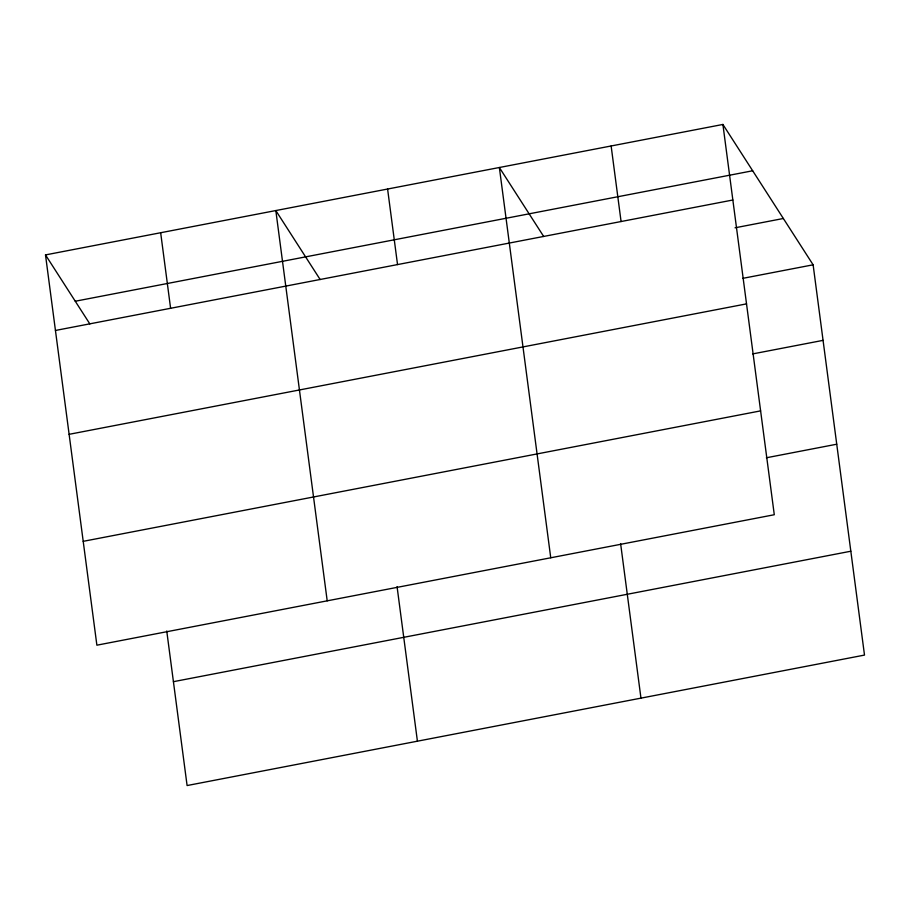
<?xml version="1.0" encoding="UTF-8"?>
<svg xmlns="http://www.w3.org/2000/svg" width="910" height="910" viewBox="0 0 910 910"><rect width="100%" height="100%" fill="white"/><g stroke="black" fill="none" stroke-linecap="round" stroke-linejoin="round"><path stroke-width="1.36" d="M722.904 124.454L774.285 514.73L96.881 645.19L45.5 254.914L722.904 124.454L813.119 264.81L864.5 655.086L187.096 785.546L166.746 630.994M75.268 301.233L752.672 170.773M55.442 330.466L732.846 200.007M735.053 227.796L783.351 218.491M742.742 278.358L813.119 264.81M69.114 434.32L746.53 303.872M752.695 353.91L823.061 340.363M83.208 541.336L760.612 410.876M766.368 457.775L836.734 444.216M173.423 681.681L850.827 551.221M543.702 236.498L499.362 167.508L550.743 557.784M320.161 279.541L275.821 210.563L327.202 600.839M45.5 254.914L89.84 323.903M611.133 145.987L621.075 221.539M620.609 543.588L640.958 698.141M387.592 189.03L397.534 264.582M397.067 586.643L417.417 741.184M160.661 232.732L170.602 308.285"/></g></svg>
